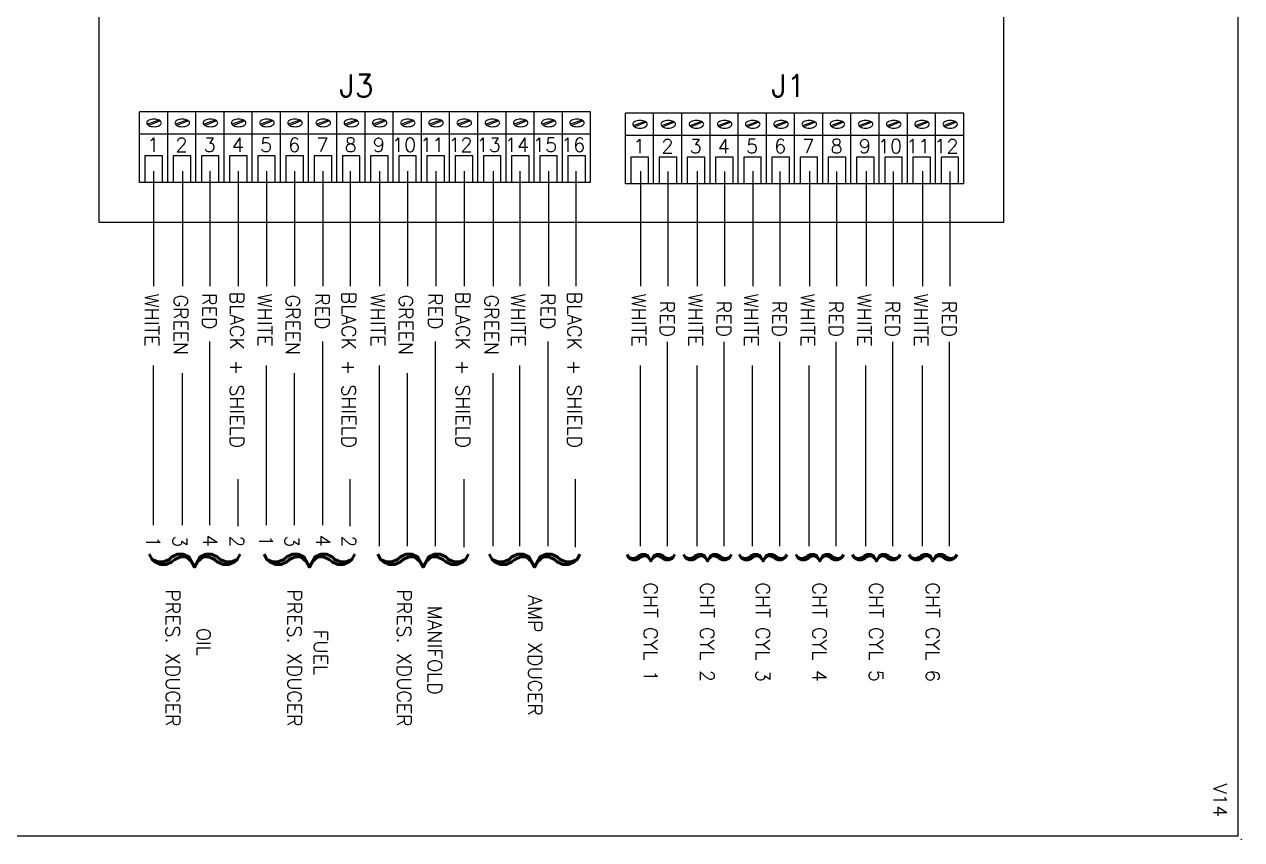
# Model space of a CAD drawing. Extents: x -55 to 73, y -33 to 52.
# Drawn here: x 47.22 to 52.66, y 1.82 to 5.46 of the extents above; entities that cross this region are included whole.
import ezdxf
from ezdxf.enums import TextEntityAlignment as Align

# ---------------------------------------------------------------- set-up
doc = ezdxf.new("R2010")
doc.units = 0
doc.layers.get('0').update_dxf_attribs({"linetype": 'CONTINUOUS'})
doc.styles.get("Standard").update_dxf_attribs({"font": 'romans.shx'})

msp = doc.modelspace()

# ---------------------------------------------------------------- linework, layer by layer
at = {"color": 0}
for p, q in [((47.7325, 4.755), (47.7325, 5.07)), ((49.7485, 5.07), (47.7325, 5.07)), ((47.8585, 4.755), (47.8585, 5.07)), ((47.9845, 4.755), (47.9845, 5.07)), ((48.1105, 4.755), (48.1105, 5.07)), ((48.2365, 4.755), (48.2365, 5.07)), ((48.3625, 4.755), (48.3625, 5.07)), ((48.4885, 4.755), (48.4885, 5.07)), ((48.6145, 4.755), (48.6145, 5.07)), ((48.7405, 4.755), (48.7405, 5.07)), ((48.8665, 4.755), (48.8665, 5.07)), ((48.9925, 4.755), (48.9925, 5.07)), ((49.1185, 4.755), (49.1185, 5.07)), ((49.2445, 4.755), (49.2445, 5.07)), ((49.3705, 4.755), (49.3705, 5.07)), ((49.4965, 4.755), (49.4965, 5.07)), ((49.6225, 4.755), (49.6225, 5.07)), ((49.7485, 4.755), (49.7485, 5.07)), ((51.416, 5.0639), (49.904, 5.0639)), ((49.904, 4.7489), (49.904, 5.0639)), ((50.03, 4.7489), (50.03, 5.0639)), ((50.156, 4.7489), (50.156, 5.0639)), ((50.282, 4.7489), (50.282, 5.0639)), ((50.408, 4.7489), (50.408, 5.0639)), ((50.534, 4.7489), (50.534, 5.0639)), ((50.66, 4.7489), (50.66, 5.0639)), ((50.786, 4.7489), (50.786, 5.0639)), ((50.912, 4.7489), (50.912, 5.0639)), ((51.038, 4.7489), (51.038, 5.0639)), ((51.164, 4.7489), (51.164, 5.0639)), ((51.29, 4.7489), (51.29, 5.0639)), ((51.416, 4.7489), (51.416, 5.0639)), ((47.8193, 5.0336), (47.7677, 5.0145)), ((47.8253, 5.0298), (47.7741, 5.0092)), ((47.9453, 5.0336), (47.8937, 5.0145)), ((47.9513, 5.0298), (47.9001, 5.0092)), ((48.0713, 5.0336), (48.0197, 5.0145)), ((48.0773, 5.0298), (48.0261, 5.0092)), ((48.1973, 5.0336), (48.1457, 5.0145)), ((48.2033, 5.0298), (48.1521, 5.0092)), ((48.3233, 5.0336), (48.2717, 5.0145)), ((48.3293, 5.0298), (48.2781, 5.0092)), ((48.4493, 5.0336), (48.3977, 5.0145)), ((48.4553, 5.0298), (48.4041, 5.0092)), ((48.5753, 5.0336), (48.5237, 5.0145)), ((48.5813, 5.0298), (48.5301, 5.0092)), ((48.7013, 5.0336), (48.6497, 5.0145)), ((48.7073, 5.0298), (48.6561, 5.0092)), ((48.8273, 5.0336), (48.7757, 5.0145)), ((48.8333, 5.0298), (48.7821, 5.0092)), ((48.9533, 5.0336), (48.9017, 5.0145)), ((48.9593, 5.0298), (48.9081, 5.0092)), ((49.0793, 5.0336), (49.0277, 5.0145)), ((49.0853, 5.0298), (49.0341, 5.0092)), ((49.2053, 5.0336), (49.1537, 5.0145)), ((49.2113, 5.0298), (49.1601, 5.0092)), ((49.3313, 5.0336), (49.2797, 5.0145)), ((49.3373, 5.0298), (49.2861, 5.0092)), ((49.4573, 5.0336), (49.4057, 5.0145)), ((49.4633, 5.0298), (49.4121, 5.0092)), ((49.5833, 5.0336), (49.5317, 5.0145)), ((49.5893, 5.0298), (49.5381, 5.0092)), ((49.7093, 5.0336), (49.6577, 5.0145)), ((49.7153, 5.0298), (49.6641, 5.0092)), ((49.9908, 5.0276), (49.9392, 5.0084)), ((49.9969, 5.0237), (49.9456, 5.0031)), ((50.1168, 5.0276), (50.0652, 5.0084)), ((50.1229, 5.0237), (50.0716, 5.0031)), ((50.2428, 5.0276), (50.1912, 5.0084)), ((50.2489, 5.0237), (50.1976, 5.0031)), ((50.3688, 5.0276), (50.3172, 5.0084)), ((50.3749, 5.0237), (50.3236, 5.0031)), ((50.4948, 5.0276), (50.4432, 5.0084)), ((50.5009, 5.0237), (50.4496, 5.0031)), ((50.6208, 5.0276), (50.5692, 5.0084)), ((50.6269, 5.0237), (50.5756, 5.0031)), ((50.7468, 5.0276), (50.6952, 5.0084)), ((50.7529, 5.0237), (50.7016, 5.0031)), ((50.8728, 5.0276), (50.8212, 5.0084)), ((50.8789, 5.0237), (50.8276, 5.0031)), ((50.9988, 5.0276), (50.9472, 5.0084)), ((51.0049, 5.0237), (50.9536, 5.0031)), ((51.1248, 5.0276), (51.0732, 5.0084)), ((51.1309, 5.0237), (51.0796, 5.0031)), ((51.2508, 5.0276), (51.1992, 5.0084)), ((51.2569, 5.0237), (51.2056, 5.0031)), ((51.3768, 5.0276), (51.3252, 5.0084)), ((51.3829, 5.0237), (51.3316, 5.0031)), ((47.8585, 4.9706), (47.7325, 4.9706)), ((47.9845, 4.9706), (47.8585, 4.9706)), ((48.1105, 4.9706), (47.9845, 4.9706)), ((48.2365, 4.9706), (48.1105, 4.9706)), ((48.3625, 4.9706), (48.2365, 4.9706)), ((48.4885, 4.9706), (48.3625, 4.9706)), ((48.6145, 4.9706), (48.4885, 4.9706)), ((48.7405, 4.9706), (48.6145, 4.9706)), ((48.8665, 4.9706), (48.7405, 4.9706)), ((48.9925, 4.9706), (48.8665, 4.9706)), ((49.1185, 4.9706), (48.9925, 4.9706)), ((49.2445, 4.9706), (49.1185, 4.9706)), ((49.3705, 4.9706), (49.2445, 4.9706)), ((49.4965, 4.9706), (49.3705, 4.9706)), ((49.6225, 4.9706), (49.4965, 4.9706)), ((49.7485, 4.9706), (49.6225, 4.9706)), ((50.03, 4.9645), (49.904, 4.9645)), ((50.156, 4.9645), (50.03, 4.9645)), ((50.282, 4.9645), (50.156, 4.9645)), ((50.408, 4.9645), (50.282, 4.9645)), ((50.534, 4.9645), (50.408, 4.9645)), ((50.66, 4.9645), (50.534, 4.9645)), ((50.786, 4.9645), (50.66, 4.9645)), ((50.912, 4.9645), (50.786, 4.9645)), ((51.038, 4.9645), (50.912, 4.9645)), ((51.164, 4.9645), (51.038, 4.9645)), ((51.29, 4.9645), (51.164, 4.9645)), ((51.416, 4.9645), (51.29, 4.9645)), ((47.8356, 4.8742), (47.7572, 4.8742)), ((47.7572, 4.8742), (47.7572, 4.755)), ((47.8356, 4.755), (47.8356, 4.8742)), ((47.9616, 4.8742), (47.8832, 4.8742)), ((47.8832, 4.8742), (47.8832, 4.755)), ((47.9616, 4.755), (47.9616, 4.8742)), ((48.0876, 4.8742), (48.0092, 4.8742)), ((48.0092, 4.8742), (48.0092, 4.755)), ((48.0876, 4.755), (48.0876, 4.8742)), ((48.2136, 4.8742), (48.1352, 4.8742)), ((48.1352, 4.8742), (48.1352, 4.755)), ((48.2136, 4.755), (48.2136, 4.8742)), ((48.3396, 4.8742), (48.2612, 4.8742)), ((48.2612, 4.8742), (48.2612, 4.755)), ((48.3396, 4.755), (48.3396, 4.8742)), ((48.4656, 4.8742), (48.3872, 4.8742)), ((48.3872, 4.8742), (48.3872, 4.755)), ((48.4656, 4.755), (48.4656, 4.8742)), ((48.5916, 4.8742), (48.5132, 4.8742)), ((48.5132, 4.8742), (48.5132, 4.755)), ((48.5916, 4.755), (48.5916, 4.8742)), ((48.7176, 4.8742), (48.6392, 4.8742)), ((48.6392, 4.8742), (48.6392, 4.755)), ((48.7176, 4.755), (48.7176, 4.8742)), ((48.8436, 4.8742), (48.7652, 4.8742)), ((48.7652, 4.8742), (48.7652, 4.755)), ((48.8436, 4.755), (48.8436, 4.8742)), ((48.9696, 4.8742), (48.8912, 4.8742)), ((48.8912, 4.8742), (48.8912, 4.755)), ((48.9696, 4.755), (48.9696, 4.8742)), ((49.0956, 4.8742), (49.0172, 4.8742)), ((49.0172, 4.8742), (49.0172, 4.755)), ((49.0956, 4.755), (49.0956, 4.8742)), ((49.2216, 4.8742), (49.1432, 4.8742)), ((49.1432, 4.8742), (49.1432, 4.755)), ((49.2216, 4.755), (49.2216, 4.8742)), ((49.3476, 4.8742), (49.2692, 4.8742)), ((49.2692, 4.8742), (49.2692, 4.755)), ((49.3476, 4.755), (49.3476, 4.8742)), ((49.4736, 4.8742), (49.3952, 4.8742)), ((49.3952, 4.8742), (49.3952, 4.755)), ((49.4736, 4.755), (49.4736, 4.8742)), ((49.5996, 4.8742), (49.5212, 4.8742)), ((49.5212, 4.8742), (49.5212, 4.755)), ((49.5996, 4.755), (49.5996, 4.8742)), ((49.7256, 4.8742), (49.6472, 4.8742)), ((49.6472, 4.8742), (49.6472, 4.755)), ((49.7256, 4.755), (49.7256, 4.8742)), ((49.9287, 4.8681), (49.9287, 4.7489)), ((50.0071, 4.8681), (49.9287, 4.8681)), ((50.0071, 4.7489), (50.0071, 4.8681)), ((50.0547, 4.8681), (50.0547, 4.7489)), ((50.1331, 4.8681), (50.0547, 4.8681)), ((50.1331, 4.7489), (50.1331, 4.8681)), ((50.1807, 4.8681), (50.1807, 4.7489)), ((50.2591, 4.8681), (50.1807, 4.8681)), ((50.2591, 4.7489), (50.2591, 4.8681)), ((50.3067, 4.8681), (50.3067, 4.7489)), ((50.3851, 4.8681), (50.3067, 4.8681)), ((50.3851, 4.7489), (50.3851, 4.8681)), ((50.5111, 4.8681), (50.4327, 4.8681)), ((50.4327, 4.8681), (50.4327, 4.7489)), ((50.5111, 4.7489), (50.5111, 4.8681)), ((50.5587, 4.8681), (50.5587, 4.7489)), ((50.6371, 4.8681), (50.5587, 4.8681)), ((50.6371, 4.7489), (50.6371, 4.8681)), ((50.6847, 4.8681), (50.6847, 4.7489)), ((50.7631, 4.8681), (50.6847, 4.8681)), ((50.7631, 4.7489), (50.7631, 4.8681)), ((50.8107, 4.8681), (50.8107, 4.7489)), ((50.8891, 4.8681), (50.8107, 4.8681)), ((50.8891, 4.7489), (50.8891, 4.8681)), ((50.9367, 4.8681), (50.9367, 4.7489)), ((51.0151, 4.8681), (50.9367, 4.8681)), ((51.0151, 4.7489), (51.0151, 4.8681)), ((51.0627, 4.8681), (51.0627, 4.7489)), ((51.1411, 4.8681), (51.0627, 4.8681)), ((51.1411, 4.7489), (51.1411, 4.8681)), ((51.1887, 4.8681), (51.1887, 4.7489)), ((51.2671, 4.8681), (51.1887, 4.8681)), ((51.2671, 4.7489), (51.2671, 4.8681)), ((51.3147, 4.8681), (51.3147, 4.7489)), ((51.3931, 4.8681), (51.3147, 4.8681)), ((51.3931, 4.7489), (51.3931, 4.8681)), ((47.7954, 4.8046), (47.7954, 4.2918)), ((47.9254, 4.8046), (47.9254, 4.2918)), ((48.047, 4.8046), (48.047, 4.2918)), ((48.1739, 4.8046), (48.1739, 4.2918)), ((48.3002, 4.8046), (48.3002, 4.2918)), ((48.4255, 4.8046), (48.4255, 4.2918)), ((48.5518, 4.8046), (48.5518, 4.2918)), ((48.6739, 4.8046), (48.6739, 4.2918)), ((48.805, 4.8046), (48.805, 4.2918)), ((48.9303, 4.8046), (48.9303, 4.2918)), ((49.0566, 4.8046), (49.0566, 4.2918)), ((49.1835, 4.8046), (49.1835, 4.2918)), ((49.3136, 4.8046), (49.3136, 4.2918)), ((49.4327, 4.8046), (49.4327, 4.2918)), ((49.5597, 4.8046), (49.5597, 4.2918)), ((49.6818, 4.8046), (49.6818, 4.2918)), ((49.9716, 4.8046), (49.9716, 4.2918)), ((50.0933, 4.8043), (50.0933, 4.2915)), ((50.2247, 4.8046), (50.2247, 4.2918)), ((50.3463, 4.8043), (50.3463, 4.2915)), ((50.4731, 4.8046), (50.4731, 4.2918)), ((50.5947, 4.8043), (50.5947, 4.2915)), ((50.7261, 4.8046), (50.7261, 4.2918)), ((50.8478, 4.8043), (50.8478, 4.2915)), ((50.9792, 4.8046), (50.9792, 4.2918)), ((51.1008, 4.8043), (51.1008, 4.2915)), ((51.2322, 4.8046), (51.2322, 4.2918)), ((51.3539, 4.8043), (51.3539, 4.2915)), ((49.7485, 4.755), (47.7325, 4.755)), ((51.416, 4.7489), (49.904, 4.7489)), ((48.0449, 4.0436), (48.0449, 3.2242)), ((48.5497, 4.0436), (48.5497, 3.2242)), ((49.0546, 4.0436), (49.0546, 3.1299)), ((49.5577, 4.0436), (49.5577, 3.1299)), ((50.0905, 4.0433), (50.0905, 3.1296)), ((50.3435, 4.0433), (50.3435, 3.1296)), ((50.5919, 4.0433), (50.5919, 3.1296)), ((50.845, 4.0433), (50.845, 3.1296)), ((51.098, 4.0433), (51.098, 3.1296)), ((51.3511, 4.0433), (51.3511, 3.1296)), ((47.7933, 3.9374), (47.7933, 3.2242)), ((48.2981, 3.9374), (48.2981, 3.2242)), ((48.8029, 3.9374), (48.8029, 3.1299)), ((49.4306, 3.9374), (49.4306, 3.1299)), ((49.9695, 3.9374), (49.9695, 3.1299)), ((50.2226, 3.9374), (50.2226, 3.1299)), ((50.471, 3.9374), (50.471, 3.1299)), ((50.724, 3.9374), (50.724, 3.1299)), ((50.9771, 3.9374), (50.9771, 3.1299)), ((51.2302, 3.9374), (51.2302, 3.1299)), ((47.9234, 3.9031), (47.9234, 3.2242)), ((48.4234, 3.9031), (48.4234, 3.2242)), ((48.9282, 3.9031), (48.9282, 3.1299)), ((49.3115, 3.9031), (49.3115, 3.1299)), ((48.1718, 3.4286), (48.1718, 3.2198)), ((48.6718, 3.4286), (48.6718, 3.2198)), ((49.1814, 3.4286), (49.1814, 3.1255)), ((49.6797, 3.4286), (49.6797, 3.1255))]:
    msp.add_line(p, q, dxfattribs=at)
for points in [[(42.1421, 1.8354), (52.6421, 1.8354), (52.6421, 9.3354), (42.1421, 9.3354)], [(47.5511, 6.6896), (47.5511, 4.5772), (51.5948, 4.5772), (51.5948, 6.6896)]]:
    msp.add_lwpolyline(points, close=True, dxfattribs=at)
for points in [[(47.8302, 5.0209, 0.168382), (47.8282, 5.0267, 0.105255), (47.8207, 5.033, 0.067507), (47.8108, 5.0365, 0.05366), (47.7977, 5.038, 0.05366), (47.7846, 5.0365, 0.067507), (47.7747, 5.033, 0.105255), (47.7673, 5.0267, 0.168382), (47.7652, 5.0209, 0.168382), (47.7673, 5.015, 0.105255), (47.7747, 5.0088, 0.067507), (47.7846, 5.0052, 0.05366), (47.7977, 5.0038, 0.05366), (47.8108, 5.0052, 0.067507), (47.8207, 5.0088, 0.105255), (47.8282, 5.015, 0.168382)], [(47.9562, 5.0209, 0.168382), (47.9542, 5.0267, 0.105255), (47.9467, 5.033, 0.067507), (47.9368, 5.0365, 0.05366), (47.9237, 5.038, 0.05366), (47.9106, 5.0365, 0.067507), (47.9007, 5.033, 0.105255), (47.8933, 5.0267, 0.168382), (47.8912, 5.0209, 0.168382), (47.8933, 5.015, 0.105255), (47.9007, 5.0088, 0.067507), (47.9106, 5.0052, 0.05366), (47.9237, 5.0038, 0.05366), (47.9368, 5.0052, 0.067507), (47.9467, 5.0088, 0.105255), (47.9542, 5.015, 0.168382)], [(48.0822, 5.0209, 0.168382), (48.0802, 5.0267, 0.105255), (48.0727, 5.033, 0.067507), (48.0628, 5.0365, 0.05366), (48.0497, 5.038, 0.05366), (48.0366, 5.0365, 0.067507), (48.0267, 5.033, 0.105255), (48.0193, 5.0267, 0.168382), (48.0172, 5.0209, 0.168382), (48.0193, 5.015, 0.105255), (48.0267, 5.0088, 0.067507), (48.0366, 5.0052, 0.05366), (48.0497, 5.0038, 0.05366), (48.0628, 5.0052, 0.067507), (48.0727, 5.0088, 0.105255), (48.0802, 5.015, 0.168382)], [(48.2082, 5.0209, 0.168382), (48.2062, 5.0267, 0.105255), (48.1987, 5.033, 0.067507), (48.1888, 5.0365, 0.05366), (48.1757, 5.038, 0.05366), (48.1626, 5.0365, 0.067507), (48.1527, 5.033, 0.105255), (48.1453, 5.0267, 0.168382), (48.1432, 5.0209, 0.168382), (48.1453, 5.015, 0.105255), (48.1527, 5.0088, 0.067507), (48.1626, 5.0052, 0.05366), (48.1757, 5.0038, 0.05366), (48.1888, 5.0052, 0.067507), (48.1987, 5.0088, 0.105255), (48.2062, 5.015, 0.168382)], [(48.3342, 5.0209, 0.168382), (48.3322, 5.0267, 0.105255), (48.3247, 5.033, 0.067507), (48.3148, 5.0365, 0.05366), (48.3017, 5.038, 0.05366), (48.2886, 5.0365, 0.067507), (48.2787, 5.033, 0.105255), (48.2713, 5.0267, 0.168382), (48.2692, 5.0209, 0.168382), (48.2713, 5.015, 0.105255), (48.2787, 5.0088, 0.067507), (48.2886, 5.0052, 0.05366), (48.3017, 5.0038, 0.05366), (48.3148, 5.0052, 0.067507), (48.3247, 5.0088, 0.105255), (48.3322, 5.015, 0.168382)], [(48.4602, 5.0209, 0.168382), (48.4582, 5.0267, 0.105255), (48.4507, 5.033, 0.067507), (48.4408, 5.0365, 0.05366), (48.4277, 5.038, 0.05366), (48.4146, 5.0365, 0.067507), (48.4047, 5.033, 0.105255), (48.3973, 5.0267, 0.168382), (48.3952, 5.0209, 0.168382), (48.3973, 5.015, 0.105255), (48.4047, 5.0088, 0.067507), (48.4146, 5.0052, 0.05366), (48.4277, 5.0038, 0.05366), (48.4408, 5.0052, 0.067507), (48.4507, 5.0088, 0.105255), (48.4582, 5.015, 0.168382)], [(48.5862, 5.0209, 0.168382), (48.5842, 5.0267, 0.105255), (48.5767, 5.033, 0.067507), (48.5668, 5.0365, 0.05366), (48.5537, 5.038, 0.05366), (48.5406, 5.0365, 0.067507), (48.5307, 5.033, 0.105255), (48.5233, 5.0267, 0.168382), (48.5212, 5.0209, 0.168382), (48.5233, 5.015, 0.105255), (48.5307, 5.0088, 0.067507), (48.5406, 5.0052, 0.05366), (48.5537, 5.0038, 0.05366), (48.5668, 5.0052, 0.067507), (48.5767, 5.0088, 0.105255), (48.5842, 5.015, 0.168382)], [(48.7122, 5.0209, 0.168382), (48.7102, 5.0267, 0.105255), (48.7027, 5.033, 0.067507), (48.6928, 5.0365, 0.05366), (48.6797, 5.038, 0.05366), (48.6666, 5.0365, 0.067507), (48.6567, 5.033, 0.105255), (48.6493, 5.0267, 0.168382), (48.6472, 5.0209, 0.168382), (48.6493, 5.015, 0.105255), (48.6567, 5.0088, 0.067507), (48.6666, 5.0052, 0.05366), (48.6797, 5.0038, 0.05366), (48.6928, 5.0052, 0.067507), (48.7027, 5.0088, 0.105255), (48.7102, 5.015, 0.168382)], [(48.8382, 5.0209, 0.168382), (48.8362, 5.0267, 0.105255), (48.8287, 5.033, 0.067507), (48.8188, 5.0365, 0.05366), (48.8057, 5.038, 0.05366), (48.7926, 5.0365, 0.067507), (48.7827, 5.033, 0.105255), (48.7753, 5.0267, 0.168382), (48.7732, 5.0209, 0.168382), (48.7753, 5.015, 0.105255), (48.7827, 5.0088, 0.067507), (48.7926, 5.0052, 0.05366), (48.8057, 5.0038, 0.05366), (48.8188, 5.0052, 0.067507), (48.8287, 5.0088, 0.105255), (48.8362, 5.015, 0.168382)], [(48.9642, 5.0209, 0.168382), (48.9622, 5.0267, 0.105255), (48.9547, 5.033, 0.067507), (48.9448, 5.0365, 0.05366), (48.9317, 5.038, 0.05366), (48.9186, 5.0365, 0.067507), (48.9087, 5.033, 0.105255), (48.9013, 5.0267, 0.168382), (48.8992, 5.0209, 0.168382), (48.9013, 5.015, 0.105255), (48.9087, 5.0088, 0.067507), (48.9186, 5.0052, 0.05366), (48.9317, 5.0038, 0.05366), (48.9448, 5.0052, 0.067507), (48.9547, 5.0088, 0.105255), (48.9622, 5.015, 0.168382)], [(49.0902, 5.0209, 0.168382), (49.0882, 5.0267, 0.105255), (49.0807, 5.033, 0.067507), (49.0708, 5.0365, 0.05366), (49.0577, 5.038, 0.05366), (49.0446, 5.0365, 0.067507), (49.0347, 5.033, 0.105255), (49.0273, 5.0267, 0.168382), (49.0252, 5.0209, 0.168382), (49.0273, 5.015, 0.105255), (49.0347, 5.0088, 0.067507), (49.0446, 5.0052, 0.05366), (49.0577, 5.0038, 0.05366), (49.0708, 5.0052, 0.067507), (49.0807, 5.0088, 0.105255), (49.0882, 5.015, 0.168382)], [(49.2162, 5.0209, 0.168382), (49.2142, 5.0267, 0.105255), (49.2067, 5.033, 0.067507), (49.1968, 5.0365, 0.05366), (49.1837, 5.038, 0.05366), (49.1706, 5.0365, 0.067507), (49.1607, 5.033, 0.105255), (49.1533, 5.0267, 0.168382), (49.1512, 5.0209, 0.168382), (49.1533, 5.015, 0.105255), (49.1607, 5.0088, 0.067507), (49.1706, 5.0052, 0.05366), (49.1837, 5.0038, 0.05366), (49.1968, 5.0052, 0.067507), (49.2067, 5.0088, 0.105255), (49.2142, 5.015, 0.168382)], [(49.3422, 5.0209, 0.168382), (49.3402, 5.0267, 0.105255), (49.3327, 5.033, 0.067507), (49.3228, 5.0365, 0.05366), (49.3097, 5.038, 0.05366), (49.2966, 5.0365, 0.067507), (49.2867, 5.033, 0.105255), (49.2793, 5.0267, 0.168382), (49.2772, 5.0209, 0.168382), (49.2793, 5.015, 0.105255), (49.2867, 5.0088, 0.067507), (49.2966, 5.0052, 0.05366), (49.3097, 5.0038, 0.05366), (49.3228, 5.0052, 0.067507), (49.3327, 5.0088, 0.105255), (49.3402, 5.015, 0.168382)], [(49.4682, 5.0209, 0.168382), (49.4662, 5.0267, 0.105255), (49.4587, 5.033, 0.067507), (49.4488, 5.0365, 0.05366), (49.4357, 5.038, 0.05366), (49.4226, 5.0365, 0.067507), (49.4127, 5.033, 0.105255), (49.4053, 5.0267, 0.168382), (49.4032, 5.0209, 0.168382), (49.4053, 5.015, 0.105255), (49.4127, 5.0088, 0.067507), (49.4226, 5.0052, 0.05366), (49.4357, 5.0038, 0.05366), (49.4488, 5.0052, 0.067507), (49.4587, 5.0088, 0.105255), (49.4662, 5.015, 0.168382)], [(49.5942, 5.0209, 0.168382), (49.5922, 5.0267, 0.105255), (49.5847, 5.033, 0.067507), (49.5748, 5.0365, 0.05366), (49.5617, 5.038, 0.05366), (49.5486, 5.0365, 0.067507), (49.5387, 5.033, 0.105255), (49.5313, 5.0267, 0.168382), (49.5292, 5.0209, 0.168382), (49.5313, 5.015, 0.105255), (49.5387, 5.0088, 0.067507), (49.5486, 5.0052, 0.05366), (49.5617, 5.0038, 0.05366), (49.5748, 5.0052, 0.067507), (49.5847, 5.0088, 0.105255), (49.5922, 5.015, 0.168382)], [(49.7202, 5.0209, 0.168382), (49.7182, 5.0267, 0.105255), (49.7107, 5.033, 0.067507), (49.7008, 5.0365, 0.05366), (49.6877, 5.038, 0.05366), (49.6746, 5.0365, 0.067507), (49.6647, 5.033, 0.105255), (49.6573, 5.0267, 0.168382), (49.6552, 5.0209, 0.168382), (49.6573, 5.015, 0.105255), (49.6647, 5.0088, 0.067507), (49.6746, 5.0052, 0.05366), (49.6877, 5.0038, 0.05366), (49.7008, 5.0052, 0.067507), (49.7107, 5.0088, 0.105255), (49.7182, 5.015, 0.168382)], [(50.0018, 5.0148, 0.168382), (49.9997, 5.0206, 0.105255), (49.9922, 5.0269, 0.067507), (49.9824, 5.0304, 0.05366), (49.9693, 5.0319, 0.05366), (49.9561, 5.0304, 0.067507), (49.9463, 5.0269, 0.105255), (49.9388, 5.0206, 0.168382), (49.9368, 5.0148, 0.168382), (49.9388, 5.0089, 0.105255), (49.9463, 5.0027, 0.067507), (49.9561, 4.9991, 0.05366), (49.9693, 4.9977, 0.05366), (49.9824, 4.9991, 0.067507), (49.9922, 5.0027, 0.105255), (49.9997, 5.0089, 0.168382)], [(50.1278, 5.0148, 0.168382), (50.1257, 5.0206, 0.105255), (50.1182, 5.0269, 0.067507), (50.1084, 5.0304, 0.05366), (50.0953, 5.0319, 0.05366), (50.0821, 5.0304, 0.067507), (50.0723, 5.0269, 0.105255), (50.0648, 5.0206, 0.168382), (50.0628, 5.0148, 0.168382), (50.0648, 5.0089, 0.105255), (50.0723, 5.0027, 0.067507), (50.0821, 4.9991, 0.05366), (50.0953, 4.9977, 0.05366), (50.1084, 4.9991, 0.067507), (50.1182, 5.0027, 0.105255), (50.1257, 5.0089, 0.168382)], [(50.2538, 5.0148, 0.168382), (50.2517, 5.0206, 0.105255), (50.2442, 5.0269, 0.067507), (50.2344, 5.0304, 0.05366), (50.2213, 5.0319, 0.05366), (50.2081, 5.0304, 0.067507), (50.1983, 5.0269, 0.105255), (50.1908, 5.0206, 0.168382), (50.1888, 5.0148, 0.168382), (50.1908, 5.0089, 0.105255), (50.1983, 5.0027, 0.067507), (50.2081, 4.9991, 0.05366), (50.2213, 4.9977, 0.05366), (50.2344, 4.9991, 0.067507), (50.2442, 5.0027, 0.105255), (50.2517, 5.0089, 0.168382)], [(50.3798, 5.0148, 0.168382), (50.3777, 5.0206, 0.105255), (50.3702, 5.0269, 0.067507), (50.3604, 5.0304, 0.05366), (50.3473, 5.0319, 0.05366), (50.3341, 5.0304, 0.067507), (50.3243, 5.0269, 0.105255), (50.3168, 5.0206, 0.168382), (50.3148, 5.0148, 0.168382), (50.3168, 5.0089, 0.105255), (50.3243, 5.0027, 0.067507), (50.3341, 4.9991, 0.05366), (50.3473, 4.9977, 0.05366), (50.3604, 4.9991, 0.067507), (50.3702, 5.0027, 0.105255), (50.3777, 5.0089, 0.168382)], [(50.5058, 5.0148, 0.168382), (50.5037, 5.0206, 0.105255), (50.4962, 5.0269, 0.067507), (50.4864, 5.0304, 0.05366), (50.4733, 5.0319, 0.05366), (50.4601, 5.0304, 0.067507), (50.4503, 5.0269, 0.105255), (50.4428, 5.0206, 0.168382), (50.4408, 5.0148, 0.168382), (50.4428, 5.0089, 0.105255), (50.4503, 5.0027, 0.067507), (50.4601, 4.9991, 0.05366), (50.4733, 4.9977, 0.05366), (50.4864, 4.9991, 0.067507), (50.4962, 5.0027, 0.105255), (50.5037, 5.0089, 0.168382)], [(50.6318, 5.0148, 0.168382), (50.6297, 5.0206, 0.105255), (50.6222, 5.0269, 0.067507), (50.6124, 5.0304, 0.05366), (50.5993, 5.0319, 0.05366), (50.5861, 5.0304, 0.067507), (50.5763, 5.0269, 0.105255), (50.5688, 5.0206, 0.168382), (50.5668, 5.0148, 0.168382), (50.5688, 5.0089, 0.105255), (50.5763, 5.0027, 0.067507), (50.5861, 4.9991, 0.05366), (50.5993, 4.9977, 0.05366), (50.6124, 4.9991, 0.067507), (50.6222, 5.0027, 0.105255), (50.6297, 5.0089, 0.168382)], [(50.7578, 5.0148, 0.168382), (50.7557, 5.0206, 0.105255), (50.7482, 5.0269, 0.067507), (50.7384, 5.0304, 0.05366), (50.7253, 5.0319, 0.05366), (50.7121, 5.0304, 0.067507), (50.7023, 5.0269, 0.105255), (50.6948, 5.0206, 0.168382), (50.6928, 5.0148, 0.168382), (50.6948, 5.0089, 0.105255), (50.7023, 5.0027, 0.067507), (50.7121, 4.9991, 0.05366), (50.7253, 4.9977, 0.05366), (50.7384, 4.9991, 0.067507), (50.7482, 5.0027, 0.105255), (50.7557, 5.0089, 0.168382)], [(50.8838, 5.0148, 0.168382), (50.8817, 5.0206, 0.105255), (50.8742, 5.0269, 0.067507), (50.8644, 5.0304, 0.05366), (50.8513, 5.0319, 0.05366), (50.8381, 5.0304, 0.067507), (50.8283, 5.0269, 0.105255), (50.8208, 5.0206, 0.168382), (50.8188, 5.0148, 0.168382), (50.8208, 5.0089, 0.105255), (50.8283, 5.0027, 0.067507), (50.8381, 4.9991, 0.05366), (50.8513, 4.9977, 0.05366), (50.8644, 4.9991, 0.067507), (50.8742, 5.0027, 0.105255), (50.8817, 5.0089, 0.168382)], [(51.0098, 5.0148, 0.168382), (51.0077, 5.0206, 0.105255), (51.0002, 5.0269, 0.067507), (50.9904, 5.0304, 0.05366), (50.9773, 5.0319, 0.05366), (50.9641, 5.0304, 0.067507), (50.9543, 5.0269, 0.105255), (50.9468, 5.0206, 0.168382), (50.9448, 5.0148, 0.168382), (50.9468, 5.0089, 0.105255), (50.9543, 5.0027, 0.067507), (50.9641, 4.9991, 0.05366), (50.9773, 4.9977, 0.05366), (50.9904, 4.9991, 0.067507), (51.0002, 5.0027, 0.105255), (51.0077, 5.0089, 0.168382)], [(51.1358, 5.0148, 0.168382), (51.1337, 5.0206, 0.105255), (51.1262, 5.0269, 0.067507), (51.1164, 5.0304, 0.05366), (51.1033, 5.0319, 0.05366), (51.0901, 5.0304, 0.067507), (51.0803, 5.0269, 0.105255), (51.0728, 5.0206, 0.168382), (51.0708, 5.0148, 0.168382), (51.0728, 5.0089, 0.105255), (51.0803, 5.0027, 0.067507), (51.0901, 4.9991, 0.05366), (51.1033, 4.9977, 0.05366), (51.1164, 4.9991, 0.067507), (51.1262, 5.0027, 0.105255), (51.1337, 5.0089, 0.168382)], [(51.2618, 5.0148, 0.168382), (51.2597, 5.0206, 0.105255), (51.2522, 5.0269, 0.067507), (51.2424, 5.0304, 0.05366), (51.2293, 5.0319, 0.05366), (51.2161, 5.0304, 0.067507), (51.2063, 5.0269, 0.105255), (51.1988, 5.0206, 0.168382), (51.1968, 5.0148, 0.168382), (51.1988, 5.0089, 0.105255), (51.2063, 5.0027, 0.067507), (51.2161, 4.9991, 0.05366), (51.2293, 4.9977, 0.05366), (51.2424, 4.9991, 0.067507), (51.2522, 5.0027, 0.105255), (51.2597, 5.0089, 0.168382)], [(51.3878, 5.0148, 0.168382), (51.3857, 5.0206, 0.105255), (51.3782, 5.0269, 0.067507), (51.3684, 5.0304, 0.05366), (51.3553, 5.0319, 0.05366), (51.3421, 5.0304, 0.067507), (51.3323, 5.0269, 0.105255), (51.3248, 5.0206, 0.168382), (51.3228, 5.0148, 0.168382), (51.3248, 5.0089, 0.105255), (51.3323, 5.0027, 0.067507), (51.3421, 4.9991, 0.05366), (51.3553, 4.9977, 0.05366), (51.3684, 4.9991, 0.067507), (51.3782, 5.0027, 0.105255), (51.3857, 5.0089, 0.168382)]]:
    msp.add_lwpolyline(points, format="xyb", close=True, dxfattribs=at)
msp.add_circle((52.6568, 1.8196), 0.001, dxfattribs=at)
msp.add_circle((52.6568, 1.8196), 0.001, dxfattribs=at)

# ---------------------------------------------------------------- texts
for s, height, p in [('J3', 0.1, (48.6249, 5.1367)), ('J1', 0.1, (50.5554, 5.1367)), ('1', 0.063, (47.7672, 4.891)), ('2', 0.063, (47.8932, 4.891)), ('3', 0.063, (48.0192, 4.891)), ('4', 0.063, (48.1452, 4.891)), ('5', 0.063, (48.2712, 4.891)), ('6', 0.063, (48.3972, 4.891)), ('7', 0.063, (48.5232, 4.891)), ('8', 0.063, (48.6492, 4.891)), ('9', 0.063, (48.7752, 4.891)), ('10', 0.063, (48.8609, 4.891)), ('11', 0.063, (48.9869, 4.891)), ('12', 0.063, (49.1129, 4.891)), ('13', 0.063, (49.2389, 4.891)), ('14', 0.063, (49.3649, 4.891)), ('15', 0.063, (49.4909, 4.891)), ('16', 0.063, (49.6169, 4.891)), ('1', 0.063, (49.9388, 4.8849)), ('2', 0.063, (50.0648, 4.8849)), ('3', 0.063, (50.1908, 4.8849)), ('4', 0.063, (50.3168, 4.8849)), ('5', 0.063, (50.4428, 4.8849)), ('6', 0.063, (50.5688, 4.8849)), ('7', 0.063, (50.6948, 4.8849)), ('8', 0.063, (50.8208, 4.8849)), ('9', 0.063, (50.9468, 4.8849)), ('10', 0.063, (51.0325, 4.8849)), ('11', 0.063, (51.1585, 4.8849)), ('12', 0.063, (51.2845, 4.8849))]:
    msp.add_text(s, height=height, dxfattribs=at).set_placement(p)
for s, height, p in [('WHITE', 0.062, (47.7568, 4.2582)), ('GREEN', 0.062, (47.8868, 4.2535)), ('RED', 0.062, (48.0138, 4.2596)), ('BLACK + SHIELD', 0.062, (48.1371, 4.2661)), ('WHITE', 0.062, (48.2616, 4.2582)), ('GREEN', 0.062, (48.3869, 4.2535)), ('RED', 0.062, (48.5186, 4.2596)), ('BLACK + SHIELD', 0.062, (48.6372, 4.2661)), ('WHITE', 0.062, (48.7664, 4.2582)), ('GREEN', 0.062, (48.8917, 4.2535)), ('RED', 0.062, (49.0234, 4.2596)), ('BLACK + SHIELD', 0.062, (49.1468, 4.2661)), ('GREEN', 0.062, (49.275, 4.2535)), ('WHITE', 0.062, (49.3941, 4.2582)), ('RED', 0.062, (49.5265, 4.2596)), ('BLACK + SHIELD', 0.062, (49.6451, 4.2661)), ('WHITE', 0.062, (49.933, 4.2582)), ('WHITE', 0.062, (50.1861, 4.2582)), ('WHITE', 0.062, (50.4345, 4.2582)), ('WHITE', 0.062, (50.6875, 4.2582)), ('WHITE', 0.062, (50.9406, 4.2582)), ('WHITE', 0.062, (51.1937, 4.2582)), ('RED', 0.062, (50.0593, 4.2258)), ('RED', 0.062, (50.3124, 4.2258)), ('RED', 0.062, (50.5608, 4.2258)), ('RED', 0.062, (50.8138, 4.2258)), ('RED', 0.062, (51.0669, 4.2258)), ('RED', 0.062, (51.32, 4.2258)), ('1', 0.062, (47.7623, 3.175)), ('3', 0.062, (47.882, 3.1776)), ('4', 0.062, (48.0174, 3.1805)), ('2', 0.062, (48.1367, 3.1776)), ('1', 0.062, (48.2671, 3.1797)), ('3', 0.062, (48.382, 3.1776)), ('4', 0.062, (48.5222, 3.1805)), ('2', 0.062, (48.6367, 3.1776)), ('}', 0.266, (47.8651, 3.1507)), ('}', 0.266, (48.3778, 3.1507)), ('}', 0.266, (48.8857, 3.1507)), ('}', 0.266, (49.384, 3.1507)), ('}', 0.14, (49.9578, 3.123)), ('}', 0.14, (50.2109, 3.123)), ('}', 0.14, (50.4593, 3.123)), ('}', 0.14, (50.7123, 3.123)), ('}', 0.14, (50.9654, 3.123)), ('}', 0.14, (51.2185, 3.123)), ('V14', 0.06, (52.532, 2.0689))]:
    msp.add_text(s, height=height, rotation=270, dxfattribs=at).set_placement(p)
for s, p in [('CHT CYL 1', (49.9856, 2.5236)), ('CHT CYL 2', (50.2387, 2.5236)), ('CHT CYL 3', (50.487, 2.5236)), ('CHT CYL 4', (50.7401, 2.5236)), ('CHT CYL 5', (50.9932, 2.5236)), ('CHT CYL 6', (51.2462, 2.5236)), ('PRES. XDUCER', (47.8509, 2.3231)), ('PRES. XDUCER', (48.3941, 2.3231)), ('PRES. XDUCER', (48.8845, 2.3231)), ('AMP XDUCER', (49.4691, 2.371)), ('MANIFOLD', (49.0218, 2.4655)), ('OIL', (47.9882, 2.6394)), ('FUEL', (48.5114, 2.5537))]:
    msp.add_text(s, height=0.062, rotation=270, dxfattribs=at).set_placement(p, align=Align.RIGHT)

doc.saveas('drawing.dxf')
